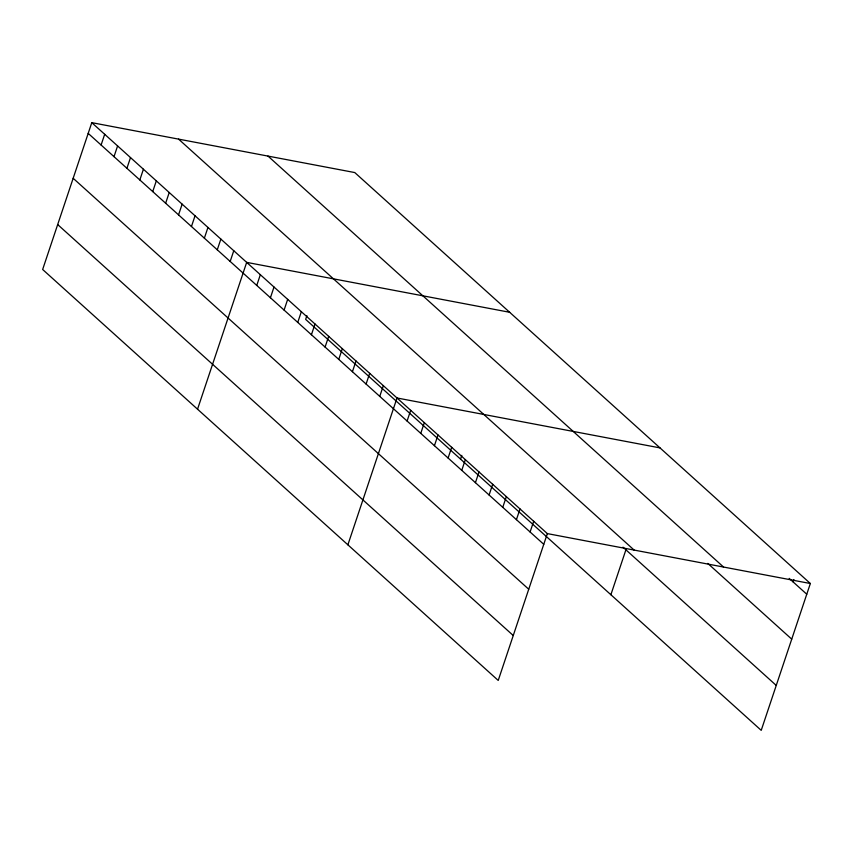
<?xml version="1.0" encoding="UTF-8"?>
<svg xmlns="http://www.w3.org/2000/svg" width="853" height="853" viewBox="0 0 853 853"><rect width="100%" height="100%" fill="white"/><g stroke="black" fill="none" stroke-linecap="round" stroke-linejoin="round"><path stroke-width="1.28" d="M91.783 122.651L42.65 269.484L498.227 680.438L547.349 533.605L91.783 122.651L354.773 172.562L810.35 583.516L761.217 730.349L305.651 319.395L306.899 315.653M101.102 145.01L104.684 134.294M114.014 156.653L117.597 145.938M126.916 168.297L130.509 157.581M139.828 179.94L143.411 169.225M152.73 191.584L156.323 180.868M165.642 203.227L169.225 192.511M178.554 214.871L182.137 204.155M191.456 226.514L195.038 215.798M204.368 238.158L207.951 227.442M217.27 249.801L220.863 239.085M230.182 261.444L233.765 250.729M197.544 409.205L246.677 262.372L509.667 312.283M256.753 285.424L260.346 274.698M270.422 297.75L274.005 287.034M284.092 310.076L287.674 299.36M297.761 322.402L301.344 311.686M311.42 334.739L315.013 324.012M325.089 347.064L328.682 336.349M338.758 359.39L342.341 348.674M352.428 371.716L356.01 361M366.097 384.053L369.68 373.326M379.756 396.378L383.349 385.663M347.885 544.822L397.018 397.988L660.009 447.9M407.094 421.03L410.677 410.314M420.764 433.367L424.346 422.64M434.433 445.692L438.015 434.977M448.092 458.018L451.685 447.303M460.545 459.127L461.793 455.385M461.761 470.344L465.354 459.628M475.43 482.681L479.013 471.954M489.1 495.007L492.682 484.291M502.769 507.332L506.351 496.617M516.428 519.658L520.021 508.942M530.097 531.995L533.69 521.268M610.876 594.733L625.91 549.822M793.098 581.906L793.898 579.528M547.349 533.605L810.35 583.516M789.196 578.387L806.767 594.232M267.991 156.088L723.557 567.042M707.777 563.417L791.733 639.153M178.565 139.124L634.142 550.078M622.978 547.178L776.251 685.428M88.19 133.367L543.766 544.321M73.166 178.288L528.732 589.242M57.684 224.563L513.25 635.517"/></g></svg>
